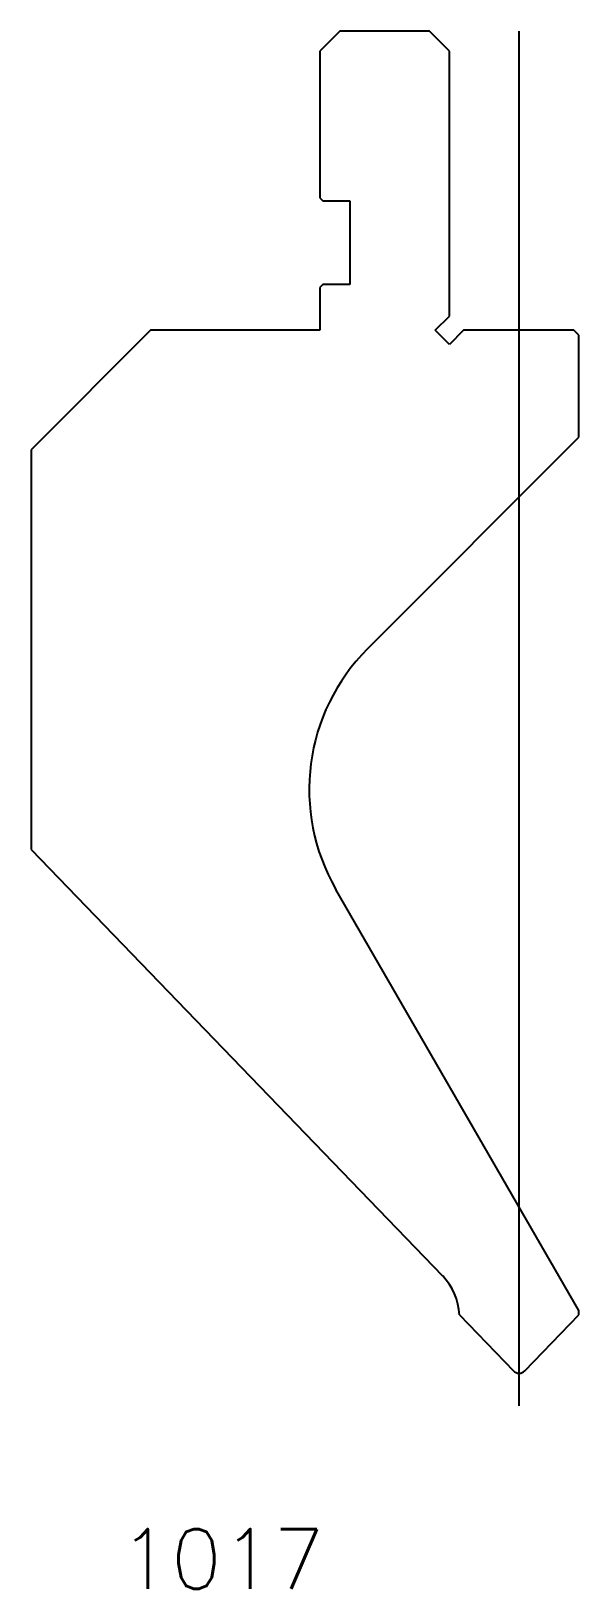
# Model space of a CAD drawing. Header units: millimetres. Extents: x -48 to 7, y -80 to 76.
import ezdxf
from ezdxf.enums import TextEntityAlignment as Align
from ezdxf.lldxf.tags import DXFTag

# ---------------------------------------------------------------- set-up
doc = ezdxf.new("R2010")
doc.units = ezdxf.units.MM
doc.layers.add('Default', color=7, linetype='Continuous')
doc.layers.add('DV35_PREDEFINITO', color=7, linetype='Continuous')
doc.styles.add('SEACAD_txt_shx', font='txt.shx')
tags = doc.linetypes.add('CENTER2', pattern=[28.575, 19.05, -3.175, 3.175, -3.175]).pattern_tags.tags
tags[10:11] = [DXFTag(74, 4), DXFTag(75, 0), DXFTag(340, '0'), DXFTag(46, 0.0), DXFTag(50, 0.0), DXFTag(44, 0.0), DXFTag(45, 0.0)]
tags[8:9] = [DXFTag(74, 4), DXFTag(75, 0), DXFTag(340, '0'), DXFTag(46, 0.0), DXFTag(50, 0.0), DXFTag(44, 0.0), DXFTag(45, 0.0)]
tags[6:7] = [DXFTag(74, 4), DXFTag(75, 0), DXFTag(340, '0'), DXFTag(46, 0.0), DXFTag(50, 0.0), DXFTag(44, 0.0), DXFTag(45, 0.0)]
tags[4:5] = [DXFTag(74, 4), DXFTag(75, 0), DXFTag(340, '0'), DXFTag(46, 0.0), DXFTag(50, 0.0), DXFTag(44, 0.0), DXFTag(45, 0.0)]

msp = doc.modelspace()

# ---------------------------------------------------------------- linework, layer by layer
at = {"layer": 'DV35_PREDEFINITO', "color": 7, "linetype": 'Continuous'}
for p, q in [((-16.92, 76.1), (-18.92, 74.1)), ((-7.92, 76.1), (-16.92, 76.1)), ((-5.92, 74.1), (-7.92, 76.1)), ((-18.92, 74.1), (-18.92, 59.4)), ((-5.92, 47.52), (-5.92, 74.1)), ((-18.92, 59.4), (-18.62, 59.1)), ((-18.62, 59.1), (-15.92, 59.1)), ((-15.92, 59.1), (-15.92, 50.7)), ((-18.62, 50.7), (-18.92, 50.4)), ((-18.92, 50.4), (-18.92, 46.1)), ((-15.92, 50.7), (-18.62, 50.7)), ((-7.34, 46.1), (-5.92, 47.52)), ((-35.92, 46.1), (-47.92, 34.1)), ((-18.92, 46.1), (-35.92, 46.1)), ((-5.92, 44.68), (-7.34, 46.1)), ((-4.5, 46.1), (-5.92, 44.68)), ((6.58, 46.1), (-4.5, 46.1)), ((7.08, 45.6), (6.58, 46.1)), ((7.08, 35.36), (7.08, 45.6)), ((-14.14, 14.14), (7.08, 35.36)), ((-47.92, 34.1), (-47.92, -5.99)), ((-47.92, -5.99), (-6.6, -48.79)), ((7.08, -52.26), (-17.32, -10)), ((-4.92, -52.69), (0.5, -58.31)), ((1.66, -58.31), (7.08, -52.69)), ((7.08, -52.69), (7.08, -52.26))]:
    msp.add_line(p, q, dxfattribs=at)
at = {"layer": 'DV35_PREDEFINITO', "color": 7, "linetype": 'CENTER2'}
msp.add_line((1.08, -61.81), (1.08, 76.12), dxfattribs=at)
at = {"layer": 'DV35_PREDEFINITO', "color": 7, "linetype": 'Continuous'}
for centre, radius, start, end in [((0, 0), 20, 135, 210), ((-10.91, -52.96), 6, 2.5839, 43.9934), ((1.08, -57.75), 0.8, 224, 316)]:
    msp.add_arc(centre, radius, start, end, dxfattribs=at)

# ---------------------------------------------------------------- texts
at = {"layer": 'Default', "color": 7, "linetype": 'Continuous', "style": 'SEACAD_txt_shx'}
msp.add_text('1017', height=6, dxfattribs=at).set_placement((-39.04, -74.19), align=Align.TOP_LEFT)

doc.saveas('drawing.dxf')
